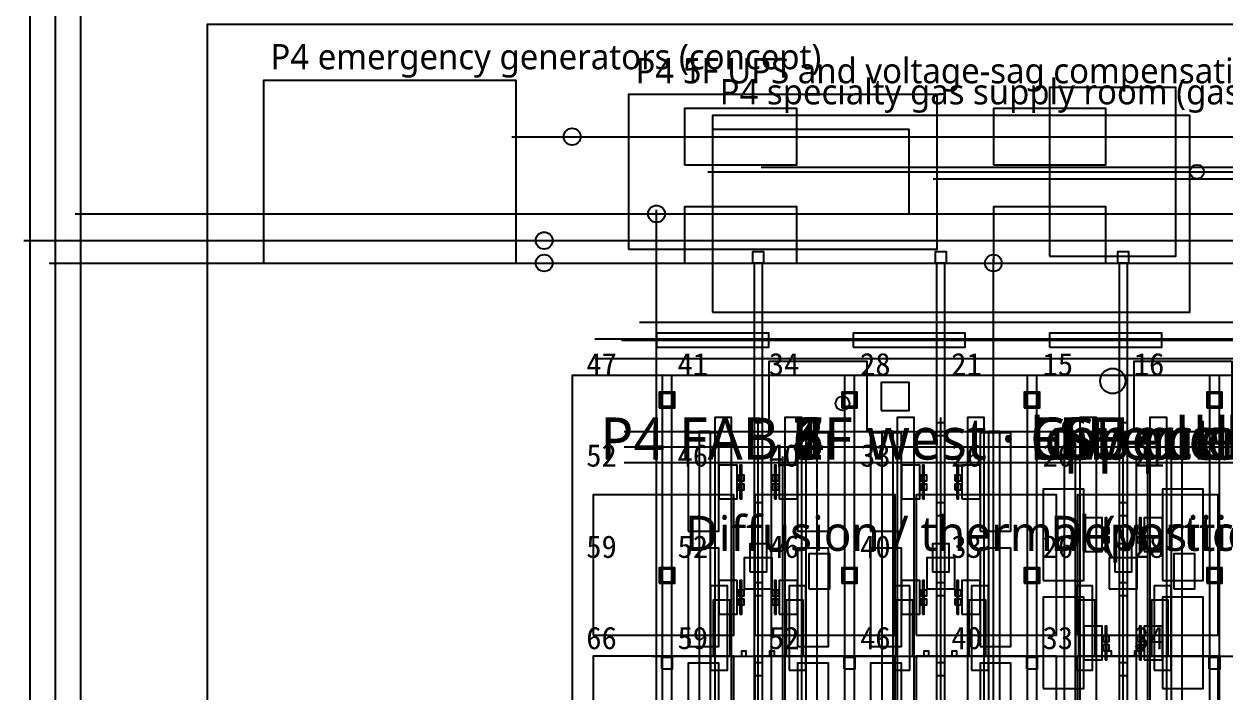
# Model space of a CAD drawing. Header units: metres. Extents: x -1640 to 1560, y -268 to 2338.
# Drawn here: x -320.1 to -234.6, y 1022.5 to 1070 of the extents above; entities that cross this region are included whole.
import ezdxf

# ---------------------------------------------------------------- set-up
doc = ezdxf.new("R2010")
doc.units = ezdxf.units.M
for name, color, linetype in [('1F_CHL', 4, 'Continuous'), ('1F_EHS_EXIT_DOOR_CONCEPT', 3, 'Continuous'), ('1F_EHS_EXTINGUISHER_HYDRANT_CABINET_CONCEPT', 1, 'Continuous'), ('1F_ELEC', 6, 'Continuous'), ('1F_PUMP', 2, 'Continuous'), ('1F_SCR', 3, 'Continuous'), ('1F_STRUCT_COLUMN', 8, 'Continuous'), ('1F_SUPPORT', 4, 'Continuous'), ('1F_TEXT', 7, 'Continuous'), ('1F_ZONE', 3, 'Continuous'), ('2F_CSF_LATERAL_RACK_CONCEPT', 9, 'Continuous'), ('2F_EHS_EXIT_DOOR_CONCEPT', 3, 'Continuous'), ('2F_EHS_EXTINGUISHER_HYDRANT_CABINET_CONCEPT', 1, 'Continuous'), ('2F_RFG', 5, 'Continuous'), ('2F_STRUCT_COLUMN', 8, 'Continuous'), ('2F_SUPPORT', 4, 'Continuous'), ('2F_TEXT', 7, 'Continuous'), ('2F_VMB', 6, 'Continuous'), ('2F_ZONE', 3, 'Continuous'), ('3F_CLEANROOM_OVERHEAD_PIPE_DUCT_CONCEPT', 9, 'Continuous'), ('3F_CVD', 3, 'Continuous'), ('3F_DIFF', 4, 'Continuous'), ('3F_EHS_EGRESS_DIST_M', 2, 'Continuous'), ('3F_EHS_EXIT_DOOR_CONCEPT', 3, 'Continuous'), ('3F_EHS_EXTINGUISHER_HYDRANT_CABINET_CONCEPT', 1, 'Continuous'), ('3F_FOUP', 5, 'Continuous'), ('3F_OHT', 9, 'Continuous'), ('3F_OHTV', 1, 'Continuous'), ('3F_STRUCT_COLUMN', 8, 'Continuous'), ('3F_SUPPORT', 4, 'Continuous'), ('3F_TBAR', 6, 'Continuous'), ('3F_TEXT', 7, 'Continuous'), ('3F_ZONE', 3, 'Continuous'), ('4F_DCC', 3, 'Continuous'), ('4F_FFU', 1, 'Continuous'), ('4F_MAU', 2, 'Continuous'), ('4F_STRUCT_PLENUM_TRUSS_CONCEPT', 9, 'Continuous'), ('4F_SUPPORT', 4, 'Continuous'), ('4F_TEXT', 7, 'Continuous'), ('4F_ZONE', 3, 'Continuous'), ('5F_CHL', 4, 'Continuous'), ('5F_EHS_EXIT_DOOR_CONCEPT', 3, 'Continuous'), ('5F_EHS_EXTINGUISHER_HYDRANT_CABINET_CONCEPT', 1, 'Continuous'), ('5F_ELEC', 6, 'Continuous'), ('5F_PUMP', 2, 'Continuous'), ('5F_SCR', 3, 'Continuous'), ('5F_STRUCT_COLUMN', 8, 'Continuous'), ('5F_SUPPORT', 4, 'Continuous'), ('5F_TEXT', 7, 'Continuous'), ('5F_ZONE', 3, 'Continuous'), ('6F_CSF_LATERAL_RACK_CONCEPT', 9, 'Continuous'), ('6F_EHS_EXIT_DOOR_CONCEPT', 3, 'Continuous'), ('6F_EHS_EXTINGUISHER_HYDRANT_CABINET_CONCEPT', 1, 'Continuous'), ('6F_RFG', 5, 'Continuous'), ('6F_STRUCT_COLUMN', 8, 'Continuous'), ('6F_SUPPORT', 4, 'Continuous'), ('6F_TEXT', 7, 'Continuous'), ('6F_VMB', 6, 'Continuous'), ('6F_ZONE', 3, 'Continuous'), ('7F_CLEANROOM_OVERHEAD_PIPE_DUCT_CONCEPT', 9, 'Continuous'), ('7F_CVD', 3, 'Continuous'), ('7F_DIFF', 4, 'Continuous'), ('7F_EHS_EGRESS_DIST_M', 2, 'Continuous'), ('7F_EHS_EXIT_DOOR_CONCEPT', 3, 'Continuous'), ('7F_EHS_EXTINGUISHER_HYDRANT_CABINET_CONCEPT', 1, 'Continuous'), ('7F_FOUP', 5, 'Continuous'), ('7F_OHT', 9, 'Continuous'), ('7F_OHTV', 1, 'Continuous'), ('7F_STRUCT_COLUMN', 8, 'Continuous'), ('7F_SUPPORT', 4, 'Continuous'), ('7F_TBAR', 6, 'Continuous'), ('7F_TEXT', 7, 'Continuous'), ('7F_ZONE', 3, 'Continuous'), ('8F_DCC', 3, 'Continuous'), ('8F_FFU', 1, 'Continuous'), ('8F_MAU', 2, 'Continuous'), ('8F_STRUCT_PLENUM_TRUSS_CONCEPT', 9, 'Continuous'), ('8F_SUPPORT', 4, 'Continuous'), ('8F_TEXT', 7, 'Continuous'), ('8F_ZONE', 3, 'Continuous'), ('EHS_GAS_SUPPLY', 3, 'Continuous'), ('EHS_PROCESS_EXHAUST', 1, 'Continuous'), ('EHS_TREATED_EXHAUST', 30, 'Continuous'), ('OUTLINE', 7, 'Continuous'), ('RF_RSC', 4, 'Continuous'), ('RF_STACK', 2, 'Continuous'), ('UTIL_CHW.R_CONCEPT', 2, 'Continuous'), ('UTIL_CHW.S_CONCEPT', 1, 'Continuous'), ('UTIL_ELEC.EMERG_CONCEPT', 4, 'Continuous'), ('UTIL_ELEC.EMERG_RISER', 4, 'Continuous'), ('UTIL_ELEC.LV_CONCEPT', 2, 'Continuous'), ('UTIL_ELEC.LV_RISER', 2, 'Continuous'), ('UTIL_ELEC.MV_CONCEPT', 1, 'Continuous'), ('UTIL_ELEC.MV_RISER', 1, 'Continuous'), ('UTIL_ELEC.UPS_CONCEPT', 3, 'Continuous'), ('UTIL_EXH.HEAT_CONCEPT', 1, 'Continuous'), ('UTIL_EXH.VOC_CONCEPT', 6, 'Continuous'), ('UTIL_GAS.BULK_CONCEPT', 2, 'Continuous'), ('UTIL_GAS.SPEC_CONCEPT', 3, 'Continuous'), ('UTIL_GAS.SPEC_RISER', 3, 'Continuous'), ('UTIL_HR_CONCEPT', 5, 'Continuous'), ('UTIL_PCW.R_CONCEPT', 1, 'Continuous'), ('UTIL_PCW.S_CONCEPT', 6, 'Continuous'), ('UTIL_PLANT', 2, 'Continuous'), ('UTIL_TEXT', 7, 'Continuous'), ('UTIL_WW.AA_CONCEPT', 3, 'Continuous'), ('UTIL_WW.F_CONCEPT', 2, 'Continuous'), ('UTIL_WW.ORG_CONCEPT', 4, 'Continuous')]:
    doc.layers.add(name, color=color, linetype=linetype)
doc.styles.add('KO', font='malgun.ttf')

msp = doc.modelspace()

# ---------------------------------------------------------------- linework, layer by layer
at = {"layer": '1F_CHL'}
for points in [[(-264.15, 1029.8), (-262.65, 1029.8), (-262.65, 1032.3), (-264.15, 1032.3)], [(-238.15, 1029.8), (-236.65, 1029.8), (-236.65, 1032.3), (-238.15, 1032.3)]]:
    msp.add_lwpolyline(points, close=True, dxfattribs=at)
at = {"layer": '1F_EHS_EXIT_DOOR_CONCEPT'}
msp.add_circle((-242.5, 1044.6), 0.9, dxfattribs=at)
at = {"layer": '1F_EHS_EXTINGUISHER_HYDRANT_CABINET_CONCEPT'}
for centre in [(-236.5, 1059.5), (-261.75, 1043)]:
    msp.add_circle(centre, 0.5, dxfattribs=at)
at = {"layer": '1F_ELEC'}
for points in [[(-273, 1060), (-265, 1060), (-265, 1064), (-273, 1064)], [(-251, 1060), (-243, 1060), (-243, 1064), (-251, 1064)], [(-273, 1053), (-265, 1053), (-265, 1057), (-273, 1057)], [(-251, 1053), (-243, 1053), (-243, 1057), (-251, 1057)]]:
    msp.add_lwpolyline(points, close=True, dxfattribs=at)
at = {"layer": '1F_PUMP'}
for points in [[(-270.95, 1025), (-269.75, 1025), (-269.75, 1029), (-270.95, 1029)], [(-265.75, 1025), (-264.55, 1025), (-264.55, 1029), (-265.75, 1029)], [(-257.95, 1025), (-256.75, 1025), (-256.75, 1029), (-257.95, 1029)], [(-252.75, 1025), (-251.55, 1025), (-251.55, 1029), (-252.75, 1029)], [(-244.95, 1025), (-243.75, 1025), (-243.75, 1029), (-244.95, 1029)], [(-239.75, 1025), (-238.55, 1025), (-238.55, 1029), (-239.75, 1029)]]:
    msp.add_lwpolyline(points, close=True, dxfattribs=at)
at = {"layer": '1F_SCR'}
for points in [[(-268.75, 1029.8), (-266.75, 1029.8), (-266.75, 1032), (-268.75, 1032)], [(-255.75, 1029.8), (-253.75, 1029.8), (-253.75, 1032), (-255.75, 1032)], [(-242.75, 1029.8), (-240.75, 1029.8), (-240.75, 1032), (-242.75, 1032)]]:
    msp.add_lwpolyline(points, close=True, dxfattribs=at)
at = {"layer": '1F_STRUCT_COLUMN'}
for points in [[(-274.8, 1042.7), (-273.7, 1042.7), (-273.7, 1043.8), (-274.8, 1043.8)], [(-261.8, 1042.7), (-260.7, 1042.7), (-260.7, 1043.8), (-261.8, 1043.8)], [(-248.8, 1042.7), (-247.7, 1042.7), (-247.7, 1043.8), (-248.8, 1043.8)], [(-235.8, 1042.7), (-234.7, 1042.7), (-234.7, 1043.8), (-235.8, 1043.8)], [(-274.8, 1030.2), (-273.7, 1030.2), (-273.7, 1031.3), (-274.8, 1031.3)], [(-261.8, 1030.2), (-260.7, 1030.2), (-260.7, 1031.3), (-261.8, 1031.3)], [(-248.8, 1030.2), (-247.7, 1030.2), (-247.7, 1031.3), (-248.8, 1031.3)], [(-235.8, 1030.2), (-234.7, 1030.2), (-234.7, 1031.3), (-235.8, 1031.3)]]:
    msp.add_lwpolyline(points, close=True, dxfattribs=at)
at = {"layer": '1F_SUPPORT'}
msp.add_lwpolyline([(-247, 1053.5), (-238, 1053.5), (-238, 1065.5), (-247, 1065.5)], close=True, dxfattribs=at)
at = {"layer": '1F_ZONE'}
msp.add_lwpolyline([(-281, 887), (-7.5, 887), (-7.5, 1045), (-281, 1045)], close=True, dxfattribs=at)
at = {"layer": '2F_CSF_LATERAL_RACK_CONCEPT'}
for points in [[(-271.95, 891), (-271.15, 891), (-271.15, 1041), (-271.95, 1041)], [(-264.35, 891), (-263.55, 891), (-263.55, 1041), (-264.35, 1041)], [(-258.95, 891), (-258.15, 891), (-258.15, 1041), (-258.95, 1041)], [(-251.35, 891), (-250.55, 891), (-250.55, 1041), (-251.35, 1041)], [(-245.95, 891), (-245.15, 891), (-245.15, 1041), (-245.95, 1041)], [(-238.35, 891), (-237.55, 891), (-237.55, 1041), (-238.35, 1041)]]:
    msp.add_lwpolyline(points, close=True, dxfattribs=at)
at = {"layer": '2F_EHS_EXIT_DOOR_CONCEPT'}
msp.add_circle((-242.5, 1044.6), 0.9, dxfattribs=at)
at = {"layer": '2F_EHS_EXTINGUISHER_HYDRANT_CABINET_CONCEPT'}
msp.add_circle((-236.5, 1059.5), 0.5, dxfattribs=at)
at = {"layer": '2F_RFG'}
for points in [[(-271.15, 1024), (-269.95, 1024), (-269.95, 1030), (-271.15, 1030)], [(-265.55, 1024), (-264.35, 1024), (-264.35, 1030), (-265.55, 1030)], [(-258.15, 1024), (-256.95, 1024), (-256.95, 1030), (-258.15, 1030)], [(-252.55, 1024), (-251.35, 1024), (-251.35, 1030), (-252.55, 1030)], [(-245.15, 1024), (-243.95, 1024), (-243.95, 1030), (-245.15, 1030)], [(-239.55, 1024), (-238.35, 1024), (-238.35, 1030), (-239.55, 1030)]]:
    msp.add_lwpolyline(points, close=True, dxfattribs=at)
at = {"layer": '2F_STRUCT_COLUMN'}
for points in [[(-274.7, 1042.8), (-273.8, 1042.8), (-273.8, 1043.7), (-274.7, 1043.7)], [(-261.7, 1042.8), (-260.8, 1042.8), (-260.8, 1043.7), (-261.7, 1043.7)], [(-248.7, 1042.8), (-247.8, 1042.8), (-247.8, 1043.7), (-248.7, 1043.7)], [(-235.7, 1042.8), (-234.8, 1042.8), (-234.8, 1043.7), (-235.7, 1043.7)], [(-274.7, 1030.3), (-273.8, 1030.3), (-273.8, 1031.2), (-274.7, 1031.2)], [(-261.7, 1030.3), (-260.8, 1030.3), (-260.8, 1031.2), (-261.7, 1031.2)], [(-248.7, 1030.3), (-247.8, 1030.3), (-247.8, 1031.2), (-248.7, 1031.2)], [(-235.7, 1030.3), (-234.8, 1030.3), (-234.8, 1031.2), (-235.7, 1031.2)]]:
    msp.add_lwpolyline(points, close=True, dxfattribs=at)
at = {"layer": '2F_SUPPORT'}
msp.add_lwpolyline([(-247, 1053.5), (-238, 1053.5), (-238, 1065.5), (-247, 1065.5)], close=True, dxfattribs=at)
at = {"layer": '2F_VMB'}
for points in [[(-268.35, 1031), (-267.15, 1031), (-267.15, 1033), (-268.35, 1033)], [(-255.35, 1031), (-254.15, 1031), (-254.15, 1033), (-255.35, 1033)], [(-242.35, 1031), (-241.15, 1031), (-241.15, 1033), (-242.35, 1033)]]:
    msp.add_lwpolyline(points, close=True, dxfattribs=at)
at = {"layer": '2F_ZONE'}
msp.add_lwpolyline([(-281, 887), (-7.5, 887), (-7.5, 1045), (-281, 1045)], close=True, dxfattribs=at)
at = {"layer": '3F_CLEANROOM_OVERHEAD_PIPE_DUCT_CONCEPT'}
for points in [[(-270.85, 890), (-269.65, 890), (-269.65, 1042), (-270.85, 1042)], [(-265.85, 890), (-264.65, 890), (-264.65, 1042), (-265.85, 1042)], [(-257.85, 890), (-256.65, 890), (-256.65, 1042), (-257.85, 1042)], [(-252.85, 890), (-251.65, 890), (-251.65, 1042), (-252.85, 1042)], [(-244.85, 890), (-243.65, 890), (-243.65, 1042), (-244.85, 1042)], [(-239.85, 890), (-238.65, 890), (-238.65, 1042), (-239.85, 1042)]]:
    msp.add_lwpolyline(points, close=True, dxfattribs=at)
at = {"layer": '3F_CVD'}
for points in [[(-247.45, 1030.4), (-244.55, 1030.4), (-244.55, 1036.9), (-247.45, 1036.9)], [(-238.95, 1030.4), (-236.05, 1030.4), (-236.05, 1036.9), (-238.95, 1036.9)], [(-244.55, 1032.45), (-243.25, 1032.45), (-243.25, 1034.85), (-244.55, 1034.85)], [(-240.25, 1032.45), (-238.95, 1032.45), (-238.95, 1034.85), (-240.25, 1034.85)], [(-247.45, 1022.7), (-244.55, 1022.7), (-244.55, 1029.2), (-247.45, 1029.2)], [(-238.95, 1022.7), (-236.05, 1022.7), (-236.05, 1029.2), (-238.95, 1029.2)], [(-244.55, 1024.75), (-243.25, 1024.75), (-243.25, 1027.15), (-244.55, 1027.15)], [(-240.25, 1024.75), (-238.95, 1024.75), (-238.95, 1027.15), (-240.25, 1027.15)]]:
    msp.add_lwpolyline(points, close=True, dxfattribs=at)
at = {"layer": '3F_DIFF'}
for points in [[(-272.75, 1033.9), (-270.55, 1033.9), (-270.55, 1040.9), (-272.75, 1040.9)], [(-264.95, 1033.9), (-262.75, 1033.9), (-262.75, 1040.9), (-264.95, 1040.9)], [(-259.75, 1033.9), (-257.55, 1033.9), (-257.55, 1040.9), (-259.75, 1040.9)], [(-251.95, 1033.9), (-249.75, 1033.9), (-249.75, 1040.9), (-251.95, 1040.9)], [(-270.55, 1036.2), (-269.25, 1036.2), (-269.25, 1038.6), (-270.55, 1038.6)], [(-266.25, 1036.2), (-264.95, 1036.2), (-264.95, 1038.6), (-266.25, 1038.6)], [(-257.55, 1036.2), (-256.25, 1036.2), (-256.25, 1038.6), (-257.55, 1038.6)], [(-253.25, 1036.2), (-251.95, 1036.2), (-251.95, 1038.6), (-253.25, 1038.6)], [(-272.75, 1025.7), (-270.55, 1025.7), (-270.55, 1032.7), (-272.75, 1032.7)], [(-264.95, 1025.7), (-262.75, 1025.7), (-262.75, 1032.7), (-264.95, 1032.7)], [(-259.75, 1025.7), (-257.55, 1025.7), (-257.55, 1032.7), (-259.75, 1032.7)], [(-251.95, 1025.7), (-249.75, 1025.7), (-249.75, 1032.7), (-251.95, 1032.7)], [(-270.55, 1028), (-269.25, 1028), (-269.25, 1030.4), (-270.55, 1030.4)], [(-266.25, 1028), (-264.95, 1028), (-264.95, 1030.4), (-266.25, 1030.4)], [(-257.55, 1028), (-256.25, 1028), (-256.25, 1030.4), (-257.55, 1030.4)], [(-253.25, 1028), (-251.95, 1028), (-251.95, 1030.4), (-253.25, 1030.4)], [(-272.75, 1017.5), (-270.55, 1017.5), (-270.55, 1024.5), (-272.75, 1024.5)], [(-264.95, 1017.5), (-262.75, 1017.5), (-262.75, 1024.5), (-264.95, 1024.5)], [(-259.75, 1017.5), (-257.55, 1017.5), (-257.55, 1024.5), (-259.75, 1024.5)], [(-251.95, 1017.5), (-249.75, 1017.5), (-249.75, 1024.5), (-251.95, 1024.5)]]:
    msp.add_lwpolyline(points, close=True, dxfattribs=at)
at = {"layer": '3F_EHS_EXIT_DOOR_CONCEPT'}
msp.add_circle((-242.5, 1044.6), 0.9, dxfattribs=at)
at = {"layer": '3F_EHS_EXTINGUISHER_HYDRANT_CABINET_CONCEPT'}
msp.add_circle((-236.5, 1059.5), 0.5, dxfattribs=at)
at = {"layer": '3F_FOUP'}
for points in [[(-269.2, 1037.5), (-268.75, 1037.5), (-268.75, 1037.9), (-269.2, 1037.9)], [(-266.75, 1037.5), (-266.3, 1037.5), (-266.3, 1037.9), (-266.75, 1037.9)], [(-256.2, 1037.5), (-255.75, 1037.5), (-255.75, 1037.9), (-256.2, 1037.9)], [(-253.75, 1037.5), (-253.3, 1037.5), (-253.3, 1037.9), (-253.75, 1037.9)], [(-269.2, 1036.85), (-268.75, 1036.85), (-268.75, 1037.25), (-269.2, 1037.25)], [(-266.75, 1036.85), (-266.3, 1036.85), (-266.3, 1037.25), (-266.75, 1037.25)], [(-256.2, 1036.85), (-255.75, 1036.85), (-255.75, 1037.25), (-256.2, 1037.25)], [(-253.75, 1036.85), (-253.3, 1036.85), (-253.3, 1037.25), (-253.75, 1037.25)], [(-243.2, 1033.75), (-242.75, 1033.75), (-242.75, 1034.15), (-243.2, 1034.15)], [(-243.2, 1033.1), (-242.75, 1033.1), (-242.75, 1033.5), (-243.2, 1033.5)], [(-240.75, 1033.75), (-240.3, 1033.75), (-240.3, 1034.15), (-240.75, 1034.15)], [(-240.75, 1033.1), (-240.3, 1033.1), (-240.3, 1033.5), (-240.75, 1033.5)], [(-269.2, 1029.3), (-268.75, 1029.3), (-268.75, 1029.7), (-269.2, 1029.7)], [(-266.75, 1029.3), (-266.3, 1029.3), (-266.3, 1029.7), (-266.75, 1029.7)], [(-256.2, 1029.3), (-255.75, 1029.3), (-255.75, 1029.7), (-256.2, 1029.7)], [(-253.75, 1029.3), (-253.3, 1029.3), (-253.3, 1029.7), (-253.75, 1029.7)], [(-269.2, 1028.65), (-268.75, 1028.65), (-268.75, 1029.05), (-269.2, 1029.05)], [(-266.75, 1028.65), (-266.3, 1028.65), (-266.3, 1029.05), (-266.75, 1029.05)], [(-256.2, 1028.65), (-255.75, 1028.65), (-255.75, 1029.05), (-256.2, 1029.05)], [(-253.75, 1028.65), (-253.3, 1028.65), (-253.3, 1029.05), (-253.75, 1029.05)], [(-243.2, 1026.05), (-242.75, 1026.05), (-242.75, 1026.45), (-243.2, 1026.45)], [(-243.2, 1025.4), (-242.75, 1025.4), (-242.75, 1025.8), (-243.2, 1025.8)], [(-240.75, 1026.05), (-240.3, 1026.05), (-240.3, 1026.45), (-240.75, 1026.45)], [(-240.75, 1025.4), (-240.3, 1025.4), (-240.3, 1025.8), (-240.75, 1025.8)]]:
    msp.add_lwpolyline(points, close=True, dxfattribs=at)
at = {"layer": '3F_OHT'}
for p, q in [((-267.75, 970), (-267.75, 1042)), ((-254.75, 970), (-254.75, 1042)), ((-241.75, 970), (-241.75, 1042))]:
    msp.add_line(p, q, dxfattribs=at)
at = {"layer": '3F_OHTV'}
for points in [[(-268.05, 1040.71), (-267.45, 1040.71), (-267.45, 1041.61), (-268.05, 1041.61)], [(-255.05, 1040.71), (-254.45, 1040.71), (-254.45, 1041.61), (-255.05, 1041.61)], [(-242.05, 1040.71), (-241.45, 1040.71), (-241.45, 1041.61), (-242.05, 1041.61)], [(-268.05, 1035.02), (-267.45, 1035.02), (-267.45, 1035.92), (-268.05, 1035.92)], [(-255.05, 1035.02), (-254.45, 1035.02), (-254.45, 1035.92), (-255.05, 1035.92)], [(-242.05, 1035.02), (-241.45, 1035.02), (-241.45, 1035.92), (-242.05, 1035.92)], [(-268.05, 1029.33), (-267.45, 1029.33), (-267.45, 1030.23), (-268.05, 1030.23)], [(-255.05, 1029.33), (-254.45, 1029.33), (-254.45, 1030.23), (-255.05, 1030.23)], [(-242.05, 1029.33), (-241.45, 1029.33), (-241.45, 1030.23), (-242.05, 1030.23)], [(-268.05, 1023.63), (-267.45, 1023.63), (-267.45, 1024.53), (-268.05, 1024.53)], [(-255.05, 1023.63), (-254.45, 1023.63), (-254.45, 1024.53), (-255.05, 1024.53)], [(-242.05, 1023.63), (-241.45, 1023.63), (-241.45, 1024.53), (-242.05, 1024.53)]]:
    msp.add_lwpolyline(points, close=True, dxfattribs=at)
at = {"layer": '3F_STRUCT_COLUMN'}
for points in [[(-274.65, 1024.1), (-273.85, 1024.1), (-273.85, 1024.9), (-274.65, 1024.9)], [(-261.65, 1024.1), (-260.85, 1024.1), (-260.85, 1024.9), (-261.65, 1024.9)], [(-248.65, 1024.1), (-247.85, 1024.1), (-247.85, 1024.9), (-248.65, 1024.9)], [(-235.65, 1024.1), (-234.85, 1024.1), (-234.85, 1024.9), (-235.65, 1024.9)]]:
    msp.add_lwpolyline(points, close=True, dxfattribs=at)
at = {"layer": '3F_SUPPORT'}
msp.add_lwpolyline([(-247, 1053.5), (-238, 1053.5), (-238, 1065.5), (-247, 1065.5)], close=True, dxfattribs=at)
at = {"layer": '3F_TBAR'}
for points in [[(-269.05, 1036.2), (-268.93, 1036.2), (-268.93, 1038.6), (-269.05, 1038.6)], [(-266.6, 1036.2), (-266.48, 1036.2), (-266.48, 1038.6), (-266.6, 1038.6)], [(-256.05, 1036.2), (-255.93, 1036.2), (-255.93, 1038.6), (-256.05, 1038.6)], [(-253.6, 1036.2), (-253.48, 1036.2), (-253.48, 1038.6), (-253.6, 1038.6)], [(-243.05, 1032.45), (-242.93, 1032.45), (-242.93, 1034.85), (-243.05, 1034.85)], [(-240.6, 1032.45), (-240.48, 1032.45), (-240.48, 1034.85), (-240.6, 1034.85)], [(-269.05, 1028), (-268.93, 1028), (-268.93, 1030.4), (-269.05, 1030.4)], [(-266.6, 1028), (-266.48, 1028), (-266.48, 1030.4), (-266.6, 1030.4)], [(-256.05, 1028), (-255.93, 1028), (-255.93, 1030.4), (-256.05, 1030.4)], [(-253.6, 1028), (-253.48, 1028), (-253.48, 1030.4), (-253.6, 1030.4)], [(-243.05, 1024.75), (-242.93, 1024.75), (-242.93, 1027.15), (-243.05, 1027.15)], [(-240.6, 1024.75), (-240.48, 1024.75), (-240.48, 1027.15), (-240.6, 1027.15)]]:
    msp.add_lwpolyline(points, close=True, dxfattribs=at)
at = {"layer": '3F_ZONE'}
msp.add_lwpolyline([(-281, 887), (-7.5, 887), (-7.5, 1045), (-281, 1045)], close=True, dxfattribs=at)
at = {"layer": '4F_DCC'}
for points in [[(-275, 1047), (-267, 1047), (-267, 1048), (-275, 1048)], [(-261, 1047), (-253, 1047), (-253, 1048), (-261, 1048)], [(-247, 1047), (-239, 1047), (-239, 1048), (-247, 1048)]]:
    msp.add_lwpolyline(points, close=True, dxfattribs=at)
at = {"layer": '4F_FFU'}
for points in [[(-279.5, 1026.5), (-269.5, 1026.5), (-269.5, 1036.5), (-279.5, 1036.5)], [(-268, 1026.5), (-258, 1026.5), (-258, 1036.5), (-268, 1036.5)], [(-256.5, 1026.5), (-246.5, 1026.5), (-246.5, 1036.5), (-256.5, 1036.5)], [(-245, 1026.5), (-235, 1026.5), (-235, 1036.5), (-245, 1036.5)], [(-279.5, 1015), (-269.5, 1015), (-269.5, 1025), (-279.5, 1025)], [(-268, 1015), (-258, 1015), (-258, 1025), (-268, 1025)], [(-256.5, 1015), (-246.5, 1015), (-246.5, 1025), (-256.5, 1025)], [(-245, 1015), (-235, 1015), (-235, 1025), (-245, 1025)]]:
    msp.add_lwpolyline(points, close=True, dxfattribs=at)
at = {"layer": '4F_MAU'}
msp.add_lwpolyline([(-271, 1056.5), (-257, 1056.5), (-257, 1062.5), (-271, 1062.5)], close=True, dxfattribs=at)
at = {"layer": '4F_STRUCT_PLENUM_TRUSS_CONCEPT'}
for points in [[(-274.6, 887), (-273.9, 887), (-273.9, 1045), (-274.6, 1045)], [(-261.6, 887), (-260.9, 887), (-260.9, 1045), (-261.6, 1045)], [(-248.6, 887), (-247.9, 887), (-247.9, 1045), (-248.6, 1045)], [(-235.6, 887), (-234.9, 887), (-234.9, 1045), (-235.6, 1045)]]:
    msp.add_lwpolyline(points, close=True, dxfattribs=at)
at = {"layer": '4F_SUPPORT'}
msp.add_lwpolyline([(-247, 1053.5), (-238, 1053.5), (-238, 1065.5), (-247, 1065.5)], close=True, dxfattribs=at)
at = {"layer": '4F_ZONE'}
msp.add_lwpolyline([(-281, 887), (-7.5, 887), (-7.5, 1045), (-281, 1045)], close=True, dxfattribs=at)
at = {"layer": '5F_CHL'}
for points in [[(-264.15, 1029.8), (-262.65, 1029.8), (-262.65, 1032.3), (-264.15, 1032.3)], [(-238.15, 1029.8), (-236.65, 1029.8), (-236.65, 1032.3), (-238.15, 1032.3)]]:
    msp.add_lwpolyline(points, close=True, dxfattribs=at)
at = {"layer": '5F_EHS_EXIT_DOOR_CONCEPT'}
msp.add_circle((-242.5, 1044.6), 0.9, dxfattribs=at)
at = {"layer": '5F_EHS_EXTINGUISHER_HYDRANT_CABINET_CONCEPT'}
for centre in [(-236.5, 1059.5), (-261.75, 1043)]:
    msp.add_circle(centre, 0.5, dxfattribs=at)
at = {"layer": '5F_ELEC'}
for points in [[(-273, 1060), (-265, 1060), (-265, 1064), (-273, 1064)], [(-251, 1060), (-243, 1060), (-243, 1064), (-251, 1064)], [(-273, 1053), (-265, 1053), (-265, 1057), (-273, 1057)], [(-251, 1053), (-243, 1053), (-243, 1057), (-251, 1057)]]:
    msp.add_lwpolyline(points, close=True, dxfattribs=at)
at = {"layer": '5F_PUMP'}
for points in [[(-270.95, 1025), (-269.75, 1025), (-269.75, 1029), (-270.95, 1029)], [(-265.75, 1025), (-264.55, 1025), (-264.55, 1029), (-265.75, 1029)], [(-257.95, 1025), (-256.75, 1025), (-256.75, 1029), (-257.95, 1029)], [(-252.75, 1025), (-251.55, 1025), (-251.55, 1029), (-252.75, 1029)], [(-244.95, 1025), (-243.75, 1025), (-243.75, 1029), (-244.95, 1029)], [(-239.75, 1025), (-238.55, 1025), (-238.55, 1029), (-239.75, 1029)]]:
    msp.add_lwpolyline(points, close=True, dxfattribs=at)
at = {"layer": '5F_SCR'}
for points in [[(-268.75, 1029.8), (-266.75, 1029.8), (-266.75, 1032), (-268.75, 1032)], [(-255.75, 1029.8), (-253.75, 1029.8), (-253.75, 1032), (-255.75, 1032)], [(-242.75, 1029.8), (-240.75, 1029.8), (-240.75, 1032), (-242.75, 1032)]]:
    msp.add_lwpolyline(points, close=True, dxfattribs=at)
at = {"layer": '5F_STRUCT_COLUMN'}
for points in [[(-274.8, 1042.7), (-273.7, 1042.7), (-273.7, 1043.8), (-274.8, 1043.8)], [(-261.8, 1042.7), (-260.7, 1042.7), (-260.7, 1043.8), (-261.8, 1043.8)], [(-248.8, 1042.7), (-247.7, 1042.7), (-247.7, 1043.8), (-248.8, 1043.8)], [(-235.8, 1042.7), (-234.7, 1042.7), (-234.7, 1043.8), (-235.8, 1043.8)], [(-274.8, 1030.2), (-273.7, 1030.2), (-273.7, 1031.3), (-274.8, 1031.3)], [(-261.8, 1030.2), (-260.7, 1030.2), (-260.7, 1031.3), (-261.8, 1031.3)], [(-248.8, 1030.2), (-247.7, 1030.2), (-247.7, 1031.3), (-248.8, 1031.3)], [(-235.8, 1030.2), (-234.7, 1030.2), (-234.7, 1031.3), (-235.8, 1031.3)]]:
    msp.add_lwpolyline(points, close=True, dxfattribs=at)
at = {"layer": '5F_SUPPORT'}
msp.add_lwpolyline([(-247, 1053.5), (-238, 1053.5), (-238, 1065.5), (-247, 1065.5)], close=True, dxfattribs=at)
at = {"layer": '5F_ZONE'}
msp.add_lwpolyline([(-281, 887), (-7.5, 887), (-7.5, 1045), (-281, 1045)], close=True, dxfattribs=at)
at = {"layer": '6F_CSF_LATERAL_RACK_CONCEPT'}
for points in [[(-271.95, 891), (-271.15, 891), (-271.15, 1041), (-271.95, 1041)], [(-264.35, 891), (-263.55, 891), (-263.55, 1041), (-264.35, 1041)], [(-258.95, 891), (-258.15, 891), (-258.15, 1041), (-258.95, 1041)], [(-251.35, 891), (-250.55, 891), (-250.55, 1041), (-251.35, 1041)], [(-245.95, 891), (-245.15, 891), (-245.15, 1041), (-245.95, 1041)], [(-238.35, 891), (-237.55, 891), (-237.55, 1041), (-238.35, 1041)]]:
    msp.add_lwpolyline(points, close=True, dxfattribs=at)
at = {"layer": '6F_EHS_EXIT_DOOR_CONCEPT'}
msp.add_circle((-242.5, 1044.6), 0.9, dxfattribs=at)
at = {"layer": '6F_EHS_EXTINGUISHER_HYDRANT_CABINET_CONCEPT'}
msp.add_circle((-236.5, 1059.5), 0.5, dxfattribs=at)
at = {"layer": '6F_RFG'}
for points in [[(-271.15, 1024), (-269.95, 1024), (-269.95, 1030), (-271.15, 1030)], [(-265.55, 1024), (-264.35, 1024), (-264.35, 1030), (-265.55, 1030)], [(-258.15, 1024), (-256.95, 1024), (-256.95, 1030), (-258.15, 1030)], [(-252.55, 1024), (-251.35, 1024), (-251.35, 1030), (-252.55, 1030)], [(-245.15, 1024), (-243.95, 1024), (-243.95, 1030), (-245.15, 1030)], [(-239.55, 1024), (-238.35, 1024), (-238.35, 1030), (-239.55, 1030)]]:
    msp.add_lwpolyline(points, close=True, dxfattribs=at)
at = {"layer": '6F_STRUCT_COLUMN'}
for points in [[(-274.7, 1042.8), (-273.8, 1042.8), (-273.8, 1043.7), (-274.7, 1043.7)], [(-261.7, 1042.8), (-260.8, 1042.8), (-260.8, 1043.7), (-261.7, 1043.7)], [(-248.7, 1042.8), (-247.8, 1042.8), (-247.8, 1043.7), (-248.7, 1043.7)], [(-235.7, 1042.8), (-234.8, 1042.8), (-234.8, 1043.7), (-235.7, 1043.7)], [(-274.7, 1030.3), (-273.8, 1030.3), (-273.8, 1031.2), (-274.7, 1031.2)], [(-261.7, 1030.3), (-260.8, 1030.3), (-260.8, 1031.2), (-261.7, 1031.2)], [(-248.7, 1030.3), (-247.8, 1030.3), (-247.8, 1031.2), (-248.7, 1031.2)], [(-235.7, 1030.3), (-234.8, 1030.3), (-234.8, 1031.2), (-235.7, 1031.2)]]:
    msp.add_lwpolyline(points, close=True, dxfattribs=at)
at = {"layer": '6F_SUPPORT'}
msp.add_lwpolyline([(-247, 1053.5), (-238, 1053.5), (-238, 1065.5), (-247, 1065.5)], close=True, dxfattribs=at)
at = {"layer": '6F_VMB'}
for points in [[(-268.35, 1031), (-267.15, 1031), (-267.15, 1033), (-268.35, 1033)], [(-255.35, 1031), (-254.15, 1031), (-254.15, 1033), (-255.35, 1033)], [(-242.35, 1031), (-241.15, 1031), (-241.15, 1033), (-242.35, 1033)]]:
    msp.add_lwpolyline(points, close=True, dxfattribs=at)
at = {"layer": '6F_ZONE'}
msp.add_lwpolyline([(-281, 887), (-7.5, 887), (-7.5, 1045), (-281, 1045)], close=True, dxfattribs=at)
at = {"layer": '7F_CLEANROOM_OVERHEAD_PIPE_DUCT_CONCEPT'}
for points in [[(-270.85, 890), (-269.65, 890), (-269.65, 1042), (-270.85, 1042)], [(-265.85, 890), (-264.65, 890), (-264.65, 1042), (-265.85, 1042)], [(-257.85, 890), (-256.65, 890), (-256.65, 1042), (-257.85, 1042)], [(-252.85, 890), (-251.65, 890), (-251.65, 1042), (-252.85, 1042)], [(-244.85, 890), (-243.65, 890), (-243.65, 1042), (-244.85, 1042)], [(-239.85, 890), (-238.65, 890), (-238.65, 1042), (-239.85, 1042)]]:
    msp.add_lwpolyline(points, close=True, dxfattribs=at)
at = {"layer": '7F_CVD'}
for points in [[(-247.45, 1030.4), (-244.55, 1030.4), (-244.55, 1036.9), (-247.45, 1036.9)], [(-238.95, 1030.4), (-236.05, 1030.4), (-236.05, 1036.9), (-238.95, 1036.9)], [(-244.55, 1032.45), (-243.25, 1032.45), (-243.25, 1034.85), (-244.55, 1034.85)], [(-240.25, 1032.45), (-238.95, 1032.45), (-238.95, 1034.85), (-240.25, 1034.85)], [(-247.45, 1022.7), (-244.55, 1022.7), (-244.55, 1029.2), (-247.45, 1029.2)], [(-238.95, 1022.7), (-236.05, 1022.7), (-236.05, 1029.2), (-238.95, 1029.2)], [(-244.55, 1024.75), (-243.25, 1024.75), (-243.25, 1027.15), (-244.55, 1027.15)], [(-240.25, 1024.75), (-238.95, 1024.75), (-238.95, 1027.15), (-240.25, 1027.15)]]:
    msp.add_lwpolyline(points, close=True, dxfattribs=at)
at = {"layer": '7F_DIFF'}
for points in [[(-272.75, 1033.9), (-270.55, 1033.9), (-270.55, 1040.9), (-272.75, 1040.9)], [(-264.95, 1033.9), (-262.75, 1033.9), (-262.75, 1040.9), (-264.95, 1040.9)], [(-259.75, 1033.9), (-257.55, 1033.9), (-257.55, 1040.9), (-259.75, 1040.9)], [(-251.95, 1033.9), (-249.75, 1033.9), (-249.75, 1040.9), (-251.95, 1040.9)], [(-270.55, 1036.2), (-269.25, 1036.2), (-269.25, 1038.6), (-270.55, 1038.6)], [(-266.25, 1036.2), (-264.95, 1036.2), (-264.95, 1038.6), (-266.25, 1038.6)], [(-257.55, 1036.2), (-256.25, 1036.2), (-256.25, 1038.6), (-257.55, 1038.6)], [(-253.25, 1036.2), (-251.95, 1036.2), (-251.95, 1038.6), (-253.25, 1038.6)], [(-272.75, 1025.7), (-270.55, 1025.7), (-270.55, 1032.7), (-272.75, 1032.7)], [(-264.95, 1025.7), (-262.75, 1025.7), (-262.75, 1032.7), (-264.95, 1032.7)], [(-259.75, 1025.7), (-257.55, 1025.7), (-257.55, 1032.7), (-259.75, 1032.7)], [(-251.95, 1025.7), (-249.75, 1025.7), (-249.75, 1032.7), (-251.95, 1032.7)], [(-270.55, 1028), (-269.25, 1028), (-269.25, 1030.4), (-270.55, 1030.4)], [(-266.25, 1028), (-264.95, 1028), (-264.95, 1030.4), (-266.25, 1030.4)], [(-257.55, 1028), (-256.25, 1028), (-256.25, 1030.4), (-257.55, 1030.4)], [(-253.25, 1028), (-251.95, 1028), (-251.95, 1030.4), (-253.25, 1030.4)], [(-272.75, 1017.5), (-270.55, 1017.5), (-270.55, 1024.5), (-272.75, 1024.5)], [(-264.95, 1017.5), (-262.75, 1017.5), (-262.75, 1024.5), (-264.95, 1024.5)], [(-259.75, 1017.5), (-257.55, 1017.5), (-257.55, 1024.5), (-259.75, 1024.5)], [(-251.95, 1017.5), (-249.75, 1017.5), (-249.75, 1024.5), (-251.95, 1024.5)]]:
    msp.add_lwpolyline(points, close=True, dxfattribs=at)
at = {"layer": '7F_EHS_EXIT_DOOR_CONCEPT'}
msp.add_circle((-242.5, 1044.6), 0.9, dxfattribs=at)
at = {"layer": '7F_EHS_EXTINGUISHER_HYDRANT_CABINET_CONCEPT'}
msp.add_circle((-236.5, 1059.5), 0.5, dxfattribs=at)
at = {"layer": '7F_FOUP'}
for points in [[(-269.2, 1037.5), (-268.75, 1037.5), (-268.75, 1037.9), (-269.2, 1037.9)], [(-266.75, 1037.5), (-266.3, 1037.5), (-266.3, 1037.9), (-266.75, 1037.9)], [(-256.2, 1037.5), (-255.75, 1037.5), (-255.75, 1037.9), (-256.2, 1037.9)], [(-253.75, 1037.5), (-253.3, 1037.5), (-253.3, 1037.9), (-253.75, 1037.9)], [(-269.2, 1036.85), (-268.75, 1036.85), (-268.75, 1037.25), (-269.2, 1037.25)], [(-266.75, 1036.85), (-266.3, 1036.85), (-266.3, 1037.25), (-266.75, 1037.25)], [(-256.2, 1036.85), (-255.75, 1036.85), (-255.75, 1037.25), (-256.2, 1037.25)], [(-253.75, 1036.85), (-253.3, 1036.85), (-253.3, 1037.25), (-253.75, 1037.25)], [(-243.2, 1033.75), (-242.75, 1033.75), (-242.75, 1034.15), (-243.2, 1034.15)], [(-243.2, 1033.1), (-242.75, 1033.1), (-242.75, 1033.5), (-243.2, 1033.5)], [(-240.75, 1033.75), (-240.3, 1033.75), (-240.3, 1034.15), (-240.75, 1034.15)], [(-240.75, 1033.1), (-240.3, 1033.1), (-240.3, 1033.5), (-240.75, 1033.5)], [(-269.2, 1029.3), (-268.75, 1029.3), (-268.75, 1029.7), (-269.2, 1029.7)], [(-266.75, 1029.3), (-266.3, 1029.3), (-266.3, 1029.7), (-266.75, 1029.7)], [(-256.2, 1029.3), (-255.75, 1029.3), (-255.75, 1029.7), (-256.2, 1029.7)], [(-253.75, 1029.3), (-253.3, 1029.3), (-253.3, 1029.7), (-253.75, 1029.7)], [(-269.2, 1028.65), (-268.75, 1028.65), (-268.75, 1029.05), (-269.2, 1029.05)], [(-266.75, 1028.65), (-266.3, 1028.65), (-266.3, 1029.05), (-266.75, 1029.05)], [(-256.2, 1028.65), (-255.75, 1028.65), (-255.75, 1029.05), (-256.2, 1029.05)], [(-253.75, 1028.65), (-253.3, 1028.65), (-253.3, 1029.05), (-253.75, 1029.05)], [(-243.2, 1026.05), (-242.75, 1026.05), (-242.75, 1026.45), (-243.2, 1026.45)], [(-243.2, 1025.4), (-242.75, 1025.4), (-242.75, 1025.8), (-243.2, 1025.8)], [(-240.75, 1026.05), (-240.3, 1026.05), (-240.3, 1026.45), (-240.75, 1026.45)], [(-240.75, 1025.4), (-240.3, 1025.4), (-240.3, 1025.8), (-240.75, 1025.8)]]:
    msp.add_lwpolyline(points, close=True, dxfattribs=at)
at = {"layer": '7F_OHT'}
for p, q in [((-267.75, 970), (-267.75, 1042)), ((-254.75, 970), (-254.75, 1042)), ((-241.75, 970), (-241.75, 1042))]:
    msp.add_line(p, q, dxfattribs=at)
at = {"layer": '7F_OHTV'}
for points in [[(-268.05, 1040.71), (-267.45, 1040.71), (-267.45, 1041.61), (-268.05, 1041.61)], [(-255.05, 1040.71), (-254.45, 1040.71), (-254.45, 1041.61), (-255.05, 1041.61)], [(-242.05, 1040.71), (-241.45, 1040.71), (-241.45, 1041.61), (-242.05, 1041.61)], [(-268.05, 1035.02), (-267.45, 1035.02), (-267.45, 1035.92), (-268.05, 1035.92)], [(-255.05, 1035.02), (-254.45, 1035.02), (-254.45, 1035.92), (-255.05, 1035.92)], [(-242.05, 1035.02), (-241.45, 1035.02), (-241.45, 1035.92), (-242.05, 1035.92)], [(-268.05, 1029.33), (-267.45, 1029.33), (-267.45, 1030.23), (-268.05, 1030.23)], [(-255.05, 1029.33), (-254.45, 1029.33), (-254.45, 1030.23), (-255.05, 1030.23)], [(-242.05, 1029.33), (-241.45, 1029.33), (-241.45, 1030.23), (-242.05, 1030.23)], [(-268.05, 1023.63), (-267.45, 1023.63), (-267.45, 1024.53), (-268.05, 1024.53)], [(-255.05, 1023.63), (-254.45, 1023.63), (-254.45, 1024.53), (-255.05, 1024.53)], [(-242.05, 1023.63), (-241.45, 1023.63), (-241.45, 1024.53), (-242.05, 1024.53)]]:
    msp.add_lwpolyline(points, close=True, dxfattribs=at)
at = {"layer": '7F_STRUCT_COLUMN'}
for points in [[(-274.65, 1024.1), (-273.85, 1024.1), (-273.85, 1024.9), (-274.65, 1024.9)], [(-261.65, 1024.1), (-260.85, 1024.1), (-260.85, 1024.9), (-261.65, 1024.9)], [(-248.65, 1024.1), (-247.85, 1024.1), (-247.85, 1024.9), (-248.65, 1024.9)], [(-235.65, 1024.1), (-234.85, 1024.1), (-234.85, 1024.9), (-235.65, 1024.9)]]:
    msp.add_lwpolyline(points, close=True, dxfattribs=at)
at = {"layer": '7F_SUPPORT'}
msp.add_lwpolyline([(-247, 1053.5), (-238, 1053.5), (-238, 1065.5), (-247, 1065.5)], close=True, dxfattribs=at)
at = {"layer": '7F_TBAR'}
for points in [[(-269.05, 1036.2), (-268.93, 1036.2), (-268.93, 1038.6), (-269.05, 1038.6)], [(-266.6, 1036.2), (-266.48, 1036.2), (-266.48, 1038.6), (-266.6, 1038.6)], [(-256.05, 1036.2), (-255.93, 1036.2), (-255.93, 1038.6), (-256.05, 1038.6)], [(-253.6, 1036.2), (-253.48, 1036.2), (-253.48, 1038.6), (-253.6, 1038.6)], [(-243.05, 1032.45), (-242.93, 1032.45), (-242.93, 1034.85), (-243.05, 1034.85)], [(-240.6, 1032.45), (-240.48, 1032.45), (-240.48, 1034.85), (-240.6, 1034.85)], [(-269.05, 1028), (-268.93, 1028), (-268.93, 1030.4), (-269.05, 1030.4)], [(-266.6, 1028), (-266.48, 1028), (-266.48, 1030.4), (-266.6, 1030.4)], [(-256.05, 1028), (-255.93, 1028), (-255.93, 1030.4), (-256.05, 1030.4)], [(-253.6, 1028), (-253.48, 1028), (-253.48, 1030.4), (-253.6, 1030.4)], [(-243.05, 1024.75), (-242.93, 1024.75), (-242.93, 1027.15), (-243.05, 1027.15)], [(-240.6, 1024.75), (-240.48, 1024.75), (-240.48, 1027.15), (-240.6, 1027.15)]]:
    msp.add_lwpolyline(points, close=True, dxfattribs=at)
at = {"layer": '7F_ZONE'}
msp.add_lwpolyline([(-281, 887), (-7.5, 887), (-7.5, 1045), (-281, 1045)], close=True, dxfattribs=at)
at = {"layer": '8F_DCC'}
for points in [[(-275, 1047), (-267, 1047), (-267, 1048), (-275, 1048)], [(-261, 1047), (-253, 1047), (-253, 1048), (-261, 1048)], [(-247, 1047), (-239, 1047), (-239, 1048), (-247, 1048)]]:
    msp.add_lwpolyline(points, close=True, dxfattribs=at)
at = {"layer": '8F_FFU'}
for points in [[(-279.5, 1026.5), (-269.5, 1026.5), (-269.5, 1036.5), (-279.5, 1036.5)], [(-268, 1026.5), (-258, 1026.5), (-258, 1036.5), (-268, 1036.5)], [(-256.5, 1026.5), (-246.5, 1026.5), (-246.5, 1036.5), (-256.5, 1036.5)], [(-245, 1026.5), (-235, 1026.5), (-235, 1036.5), (-245, 1036.5)], [(-279.5, 1015), (-269.5, 1015), (-269.5, 1025), (-279.5, 1025)], [(-268, 1015), (-258, 1015), (-258, 1025), (-268, 1025)], [(-256.5, 1015), (-246.5, 1015), (-246.5, 1025), (-256.5, 1025)], [(-245, 1015), (-235, 1015), (-235, 1025), (-245, 1025)]]:
    msp.add_lwpolyline(points, close=True, dxfattribs=at)
at = {"layer": '8F_MAU'}
msp.add_lwpolyline([(-271, 1056.5), (-257, 1056.5), (-257, 1062.5), (-271, 1062.5)], close=True, dxfattribs=at)
at = {"layer": '8F_STRUCT_PLENUM_TRUSS_CONCEPT'}
for points in [[(-274.6, 887), (-273.9, 887), (-273.9, 1045), (-274.6, 1045)], [(-261.6, 887), (-260.9, 887), (-260.9, 1045), (-261.6, 1045)], [(-248.6, 887), (-247.9, 887), (-247.9, 1045), (-248.6, 1045)], [(-235.6, 887), (-234.9, 887), (-234.9, 1045), (-235.6, 1045)]]:
    msp.add_lwpolyline(points, close=True, dxfattribs=at)
at = {"layer": '8F_SUPPORT'}
msp.add_lwpolyline([(-247, 1053.5), (-238, 1053.5), (-238, 1065.5), (-247, 1065.5)], close=True, dxfattribs=at)
at = {"layer": '8F_ZONE'}
msp.add_lwpolyline([(-281, 887), (-7.5, 887), (-7.5, 1045), (-281, 1045)], close=True, dxfattribs=at)
at = {"layer": 'EHS_GAS_SUPPLY'}
for points in [[(-266.95, 1025), (-266.6, 1025), (-266.6, 1025.35), (-266.95, 1025.35)], [(-266.95, 1025), (-266.6, 1025), (-266.6, 1025.35), (-266.95, 1025.35)], [(-253.95, 1025), (-253.6, 1025), (-253.6, 1025.35), (-253.95, 1025.35)], [(-253.95, 1025), (-253.6, 1025), (-253.6, 1025.35), (-253.95, 1025.35)], [(-240.95, 1025), (-240.6, 1025), (-240.6, 1025.35), (-240.95, 1025.35)], [(-240.95, 1025), (-240.6, 1025), (-240.6, 1025.35), (-240.95, 1025.35)]]:
    msp.add_lwpolyline(points, close=True, dxfattribs=at)
at = {"layer": 'EHS_PROCESS_EXHAUST'}
for points in [[(-268.95, 1025), (-268.6, 1025), (-268.6, 1025.35), (-268.95, 1025.35)], [(-268.95, 1025), (-268.6, 1025), (-268.6, 1025.35), (-268.95, 1025.35)], [(-255.95, 1025), (-255.6, 1025), (-255.6, 1025.35), (-255.95, 1025.35)], [(-255.95, 1025), (-255.6, 1025), (-255.6, 1025.35), (-255.95, 1025.35)], [(-242.95, 1025), (-242.6, 1025), (-242.6, 1025.35), (-242.95, 1025.35)], [(-242.95, 1025), (-242.6, 1025), (-242.6, 1025.35), (-242.95, 1025.35)]]:
    msp.add_lwpolyline(points, close=True, dxfattribs=at)
at = {"layer": 'EHS_TREATED_EXHAUST'}
for points in [[(-268.15, 1053), (-267.35, 1053), (-267.35, 1053.8), (-268.15, 1053.8)], [(-268.15, 1053), (-267.35, 1053), (-267.35, 1053.8), (-268.15, 1053.8)], [(-255.15, 1053), (-254.35, 1053), (-254.35, 1053.8), (-255.15, 1053.8)], [(-255.15, 1053), (-254.35, 1053), (-254.35, 1053.8), (-255.15, 1053.8)], [(-242.15, 1053), (-241.35, 1053), (-241.35, 1053.8), (-242.15, 1053.8)], [(-242.15, 1053), (-241.35, 1053), (-241.35, 1053.8), (-242.15, 1053.8)], [(-268.05, 891), (-267.45, 891), (-267.45, 1053), (-268.05, 1053)], [(-268.05, 891), (-267.45, 891), (-267.45, 1053), (-268.05, 1053)], [(-255.05, 891), (-254.45, 891), (-254.45, 1053), (-255.05, 1053)], [(-255.05, 891), (-254.45, 891), (-254.45, 1053), (-255.05, 1053)], [(-242.05, 891), (-241.45, 891), (-241.45, 1053), (-242.05, 1053)], [(-242.05, 891), (-241.45, 891), (-241.45, 1053), (-242.05, 1053)]]:
    msp.add_lwpolyline(points, close=True, dxfattribs=at)
at = {"layer": 'OUTLINE'}
msp.add_lwpolyline([(-307, 862), (347, 862), (347, 1070), (-307, 1070)], close=True, dxfattribs=at)
at = {"layer": 'RF_RSC'}
for points in [[(-267, 1041), (-260, 1041), (-260, 1046), (-267, 1046)], [(-241, 1041), (-234, 1041), (-234, 1046), (-241, 1046)]]:
    msp.add_lwpolyline(points, close=True, dxfattribs=at)
at = {"layer": 'RF_STACK'}
msp.add_lwpolyline([(-259, 1042.5), (-257, 1042.5), (-257, 1044.5), (-259, 1044.5)], close=True, dxfattribs=at)
at = {"layer": 'UTIL_CHW.R_CONCEPT'}
msp.add_line((-276.2, 1048.8), (287.8, 1048.8), dxfattribs=at)
msp.add_line((-276.2, 1048.8), (287.8, 1048.8), dxfattribs=at)
at = {"layer": 'UTIL_CHW.S_CONCEPT'}
msp.add_line((-277.5, 1047.5), (286.5, 1047.5), dxfattribs=at)
msp.add_line((-277.5, 1047.5), (286.5, 1047.5), dxfattribs=at)
at = {"layer": 'UTIL_ELEC.EMERG_CONCEPT'}
for p in [(-285.3, 1062), (-281.3, 1062)]:
    msp.add_line(p, (284.3, 1062), dxfattribs=at)
at = {"layer": 'UTIL_ELEC.EMERG_RISER'}
msp.add_circle((-281, 1062), 0.6, dxfattribs=at)
at = {"layer": 'UTIL_ELEC.LV_CONCEPT'}
msp.add_line((-251, 892.7), (-251, 1053.3), dxfattribs=at)
msp.add_line((-251, 892.7), (-251, 1053.3), dxfattribs=at)
at = {"layer": 'UTIL_ELEC.LV_RISER'}
msp.add_circle((-251, 1053), 0.6, dxfattribs=at)
msp.add_circle((-251, 1053), 0.6, dxfattribs=at)
at = {"layer": 'UTIL_ELEC.MV_CONCEPT'}
for p, q in [((-319.6, 853.35), (-319.6, 1931.25)), ((-317.8, 851.55), (-317.8, 1929.45)), ((-320.05, 1054.6), (-282.55, 1054.6)), ((-283.4, 1054.6), (284.4, 1054.6)), ((-283.4, 1054.6), (284.4, 1054.6)), ((-318.25, 1053), (-282.55, 1053)), ((-283.4, 1053), (284.4, 1053)), ((-283.4, 1053), (284.4, 1053))]:
    msp.add_line(p, q, dxfattribs=at)
at = {"layer": 'UTIL_ELEC.MV_RISER'}
for centre in [(-283, 1054.6), (-283, 1053)]:
    msp.add_circle(centre, 0.6, dxfattribs=at)
at = {"layer": 'UTIL_ELEC.UPS_CONCEPT'}
msp.add_line((-255.3, 1059), (284.3, 1059), dxfattribs=at)
msp.add_line((-255.3, 1059), (284.3, 1059), dxfattribs=at)
at = {"layer": 'UTIL_EXH.HEAT_CONCEPT'}
for p, q in [((-267.55, 1059.84), (295.55, 1059.84)), ((-279.4, 1047.6), (288.4, 1047.6)), ((-279.4, 1047.6), (288.4, 1047.6))]:
    msp.add_line(p, q, dxfattribs=at)
at = {"layer": 'UTIL_EXH.VOC_CONCEPT'}
for p, q in [((-267.55, 1062), (295.55, 1062)), ((-279.4, 1046.2), (288.4, 1046.2)), ((-279.4, 1046.2), (288.4, 1046.2))]:
    msp.add_line(p, q, dxfattribs=at)
at = {"layer": 'UTIL_GAS.BULK_CONCEPT'}
for p, q in [((-316, 879.5), (-316, 1925.5)), ((-316.4, 1056.5), (-4.1, 1056.5))]:
    msp.add_line(p, q, dxfattribs=at)
at = {"layer": 'UTIL_GAS.SPEC_CONCEPT'}
for p, q in [((-275, 906.7), (-275, 1056.8)), ((-275, 906.7), (-275, 1056.8)), ((-275.3, 1025), (286.3, 1025)), ((-275.3, 1025), (286.3, 1025)), ((-275, 906.7), (-275, 1025.3)), ((-275, 906.7), (-275, 1025.3))]:
    msp.add_line(p, q, dxfattribs=at)
at = {"layer": 'UTIL_GAS.SPEC_RISER'}
msp.add_circle((-275, 1056.5), 0.6, dxfattribs=at)
msp.add_circle((-275, 1056.5), 0.6, dxfattribs=at)
at = {"layer": 'UTIL_HR_CONCEPT'}
msp.add_line((-271.35, 1059.5), (9.85, 1059.5), dxfattribs=at)
msp.add_line((-271.35, 1059.5), (9.85, 1059.5), dxfattribs=at)
at = {"layer": 'UTIL_PCW.R_CONCEPT'}
for p, q in [((-266.005, 892.77), (-266.005, 1039.22)), ((-266.005, 892.77), (-266.005, 1039.22)), ((-239.995, 892.77), (-239.995, 1039.22)), ((-239.995, 892.77), (-239.995, 1039.22))]:
    msp.add_line(p, q, dxfattribs=at)
at = {"layer": 'UTIL_PCW.S_CONCEPT'}
for p, q in [((-266.805, 892.77), (-266.805, 1039.22)), ((-266.805, 892.77), (-266.805, 1039.22)), ((-240.805, 892.77), (-240.805, 1039.22)), ((-240.805, 892.77), (-240.805, 1039.22))]:
    msp.add_line(p, q, dxfattribs=at)
at = {"layer": 'UTIL_PLANT'}
for points in [[(-303, 1053), (-285, 1053), (-285, 1066), (-303, 1066)], [(-277, 1054), (-255, 1054), (-255, 1065), (-277, 1065)], [(-277, 1054), (-255, 1054), (-255, 1065), (-277, 1065)], [(-271, 1049.5), (-237, 1049.5), (-237, 1063.5), (-271, 1063.5)]]:
    msp.add_lwpolyline(points, close=True, dxfattribs=at)
at = {"layer": 'UTIL_WW.AA_CONCEPT'}
msp.add_line((-277.3, 1039.9), (286.3, 1039.9), dxfattribs=at)
at = {"layer": 'UTIL_WW.F_CONCEPT'}
msp.add_line((-277.3, 1041), (286.3, 1041), dxfattribs=at)
at = {"layer": 'UTIL_WW.ORG_CONCEPT'}
msp.add_line((-277.3, 1038.8), (286.3, 1038.8), dxfattribs=at)

# ---------------------------------------------------------------- texts
at = {"layer": '1F_TEXT', "style": 'KO'}
msp.add_text('P4 FAB 1F west · FSF · utility subfab (lower)', height=3, dxfattribs=at).set_placement((-279, 1039))
at = {"layer": '2F_TEXT', "style": 'KO'}
msp.add_text('P4 FAB 2F west · CSF · clean subfab (lower)', height=3, dxfattribs=at).set_placement((-279, 1039))
at = {"layer": '3F_EHS_EGRESS_DIST_M'}
for s, p in [('47', (-280, 1045)), ('41', (-273.5, 1045)), ('34', (-267, 1045)), ('28', (-260.5, 1045)), ('21', (-254, 1045)), ('15', (-247.5, 1045)), ('16', (-241, 1045)), ('52', (-280, 1038.5)), ('46', (-273.5, 1038.5)), ('40', (-267, 1038.5)), ('33', (-260.5, 1038.5)), ('26', (-254, 1038.5)), ('20', (-247.5, 1038.5)), ('21', (-241, 1038.5)), ('59', (-280, 1032)), ('52', (-273.5, 1032)), ('46', (-267, 1032)), ('40', (-260.5, 1032)), ('33', (-254, 1032)), ('26', (-247.5, 1032)), ('28', (-241, 1032)), ('66', (-280, 1025.5)), ('59', (-273.5, 1025.5)), ('52', (-267, 1025.5)), ('46', (-260.5, 1025.5)), ('40', (-254, 1025.5)), ('33', (-247.5, 1025.5)), ('34', (-241, 1025.5))]:
    msp.add_text(s, height=1.6, dxfattribs=at).set_placement(p)
at = {"layer": '3F_TEXT', "style": 'KO'}
for s, height, p in [('P4 FAB 3F west · lower cleanroom (FAB) · Ph1', 3, (-279, 1039)), ('Diffusion / thermal (vertical furnace) zone (concept)', 2.5, (-272.95, 1032.5)), ('Deposition (CVD/ALD/PVD) zone (concept)', 2.5, (-246.95, 1032.5))]:
    msp.add_text(s, height=height, dxfattribs=at).set_placement(p)
at = {"layer": '4F_TEXT', "style": 'KO'}
msp.add_text('P4 FAB 4F west · FFU plenum and truss (lower)', height=3, dxfattribs=at).set_placement((-279, 1039))
at = {"layer": '5F_TEXT', "style": 'KO'}
msp.add_text('P4 FAB 5F west · FSF · utility subfab (upper)', height=3, dxfattribs=at).set_placement((-279, 1039))
at = {"layer": '6F_TEXT', "style": 'KO'}
msp.add_text('P4 FAB 6F west · CSF · clean subfab (upper)', height=3, dxfattribs=at).set_placement((-279, 1039))
at = {"layer": '7F_EHS_EGRESS_DIST_M'}
for s, p in [('47', (-280, 1045)), ('41', (-273.5, 1045)), ('34', (-267, 1045)), ('28', (-260.5, 1045)), ('21', (-254, 1045)), ('15', (-247.5, 1045)), ('16', (-241, 1045)), ('52', (-280, 1038.5)), ('46', (-273.5, 1038.5)), ('40', (-267, 1038.5)), ('33', (-260.5, 1038.5)), ('26', (-254, 1038.5)), ('20', (-247.5, 1038.5)), ('21', (-241, 1038.5)), ('59', (-280, 1032)), ('52', (-273.5, 1032)), ('46', (-267, 1032)), ('40', (-260.5, 1032)), ('33', (-254, 1032)), ('26', (-247.5, 1032)), ('28', (-241, 1032)), ('66', (-280, 1025.5)), ('59', (-273.5, 1025.5)), ('52', (-267, 1025.5)), ('46', (-260.5, 1025.5)), ('40', (-254, 1025.5)), ('33', (-247.5, 1025.5)), ('34', (-241, 1025.5))]:
    msp.add_text(s, height=1.6, dxfattribs=at).set_placement(p)
at = {"layer": '7F_TEXT', "style": 'KO'}
for s, height, p in [('P4 FAB 7F west · upper cleanroom (FAB) · Ph3', 3, (-279, 1039)), ('Diffusion / thermal (vertical furnace) zone (concept)', 2.5, (-272.95, 1032.5)), ('Deposition (CVD/ALD/PVD) zone (concept)', 2.5, (-246.95, 1032.5))]:
    msp.add_text(s, height=height, dxfattribs=at).set_placement(p)
at = {"layer": '8F_TEXT', "style": 'KO'}
msp.add_text('P4 FAB 8F west · FFU plenum and roof truss (upper)', height=3, dxfattribs=at).set_placement((-279, 1039))
at = {"layer": 'UTIL_TEXT', "style": 'KO'}
for s, p in [('P4 emergency generators (concept)', (-302.5, 1066.8)), ('P4 1F UPS and voltage-sag compensation equipment (concept)', (-276.5, 1065.8)), ('P4 5F UPS and voltage-sag compensation equipment (concept)', (-276.5, 1065.8)), ('P4 specialty gas supply room (gas cabinets and BSGS, concept)', (-270.5, 1064.3))]:
    msp.add_text(s, height=1.8, dxfattribs=at).set_placement(p)

doc.saveas('drawing.dxf')
